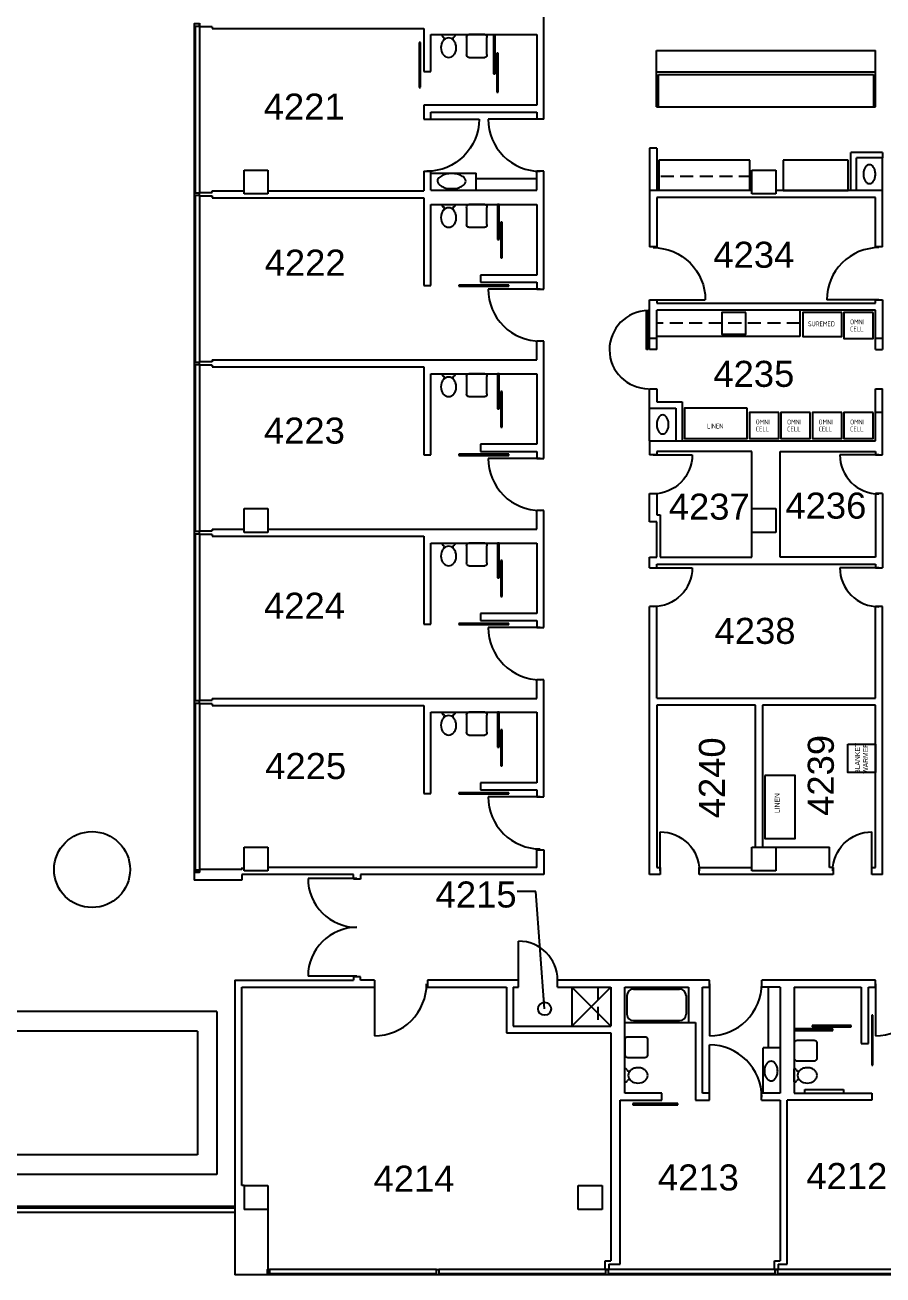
# Model space of a CAD drawing. Extents: x 338 to 7662, y 1527 to 4803.
# Drawn here: x 6318 to 7109, y 1660 to 2813 of the extents above; entities that cross this region are included whole.
import ezdxf
from ezdxf.enums import TextEntityAlignment as Align

# ---------------------------------------------------------------- set-up
doc = ezdxf.new("R2010")
doc.units = 0
doc.header["$LTSCALE"] = 96
doc.header["$MEASUREMENT"] = 0
doc.linetypes.add('HIDDEN2', pattern=[0.1875, 0.125, -0.0625])
doc.layers.get('0').update_dxf_attribs({"linetype": 'CONTINUOUS'})
for name, color, linetype in [('A-ANNO-TX192', 4, 'CONTINUOUS'), ('A-COLS', 5, 'CONTINUOUS'), ('A-DOOR', 2, 'CONTINUOUS'), ('A-FLOR-CASE', 3, 'CONTINUOUS'), ('A-FLOR-CASE-UPPR', 3, 'HIDDEN2'), ('A-FLOR-HRAL', 1, 'CONTINUOUS'), ('A-FLOR-PFIX', 2, 'CONTINUOUS'), ('A-FURN', 3, 'CONTINUOUS'), ('A-GLAZ', 2, 'CONTINUOUS'), ('A-GLAZ-SILL', 1, 'CONTINUOUS'), ('A-ROOF-LEVL-THICK', 3, 'CONTINUOUS'), ('A-WALL-FULL', 6, 'CONTINUOUS'), ('L-PLNT', 4, 'CONTINUOUS'), ('X-EQPM', 2, 'CONTINUOUS')]:
    doc.layers.add(name, color=color, linetype=linetype)
doc.styles.add('A2', font='ARCHITXT.SHX', dxfattribs={"width": 0.9})
doc.styles.add('A3', font='ARCHTITL.SHX')
doc.styles.add('ARIAL', font='arial.ttf')
doc.styles.get("Standard").update_dxf_attribs({"font": 'SIMPLEX'})
doc.dimstyles.new('DIM1-4', dxfattribs={"dimscale": 48, "dimtxt": 0.09375, "dimasz": 0.125, "dimexe": 0.125, "dimexo": 0.09375, "dimgap": 0.046875, "dimtad": 1, "dimdec": 4, "dimzin": 7, "dimdsep": 46, "dimlunit": 4, "dimtxsty": 'Standard', "dimblk": 'TICK', "dimcen": 2.25, "dimdle": 1.5, "dimadec": 0, "dimazin": 0, "dimtfac": 1, "dimtdec": 4, "dimtix": 1, "dimtofl": 0, "dimtmove": 2, "dimatfit": 3, "dimldrblk": 'TICK', "dimfxl": 0, "dimtolj": 1, "dimtzin": 0, "dimarcsym": 0})

# ---------------------------------------------------------------- blocks, each defined once
blk = doc.blocks.new('endglaz')
blk.add_line((0, -4), (154, -4))
blk.add_lwpolyline([(156, -5), (156, 0), (154, 0), (154, -5)], close=True)
at = {"layer": 'A-GLAZ-SILL'}
for p, q in [((0, 0), (154, 0)), ((0, -5), (154, -5))]:
    blk.add_line(p, q, dxfattribs=at)
blk = doc.blocks.new('TICK')
at = {"linetype": 'Continuous'}
blk.add_line((0.988, 0), (-0.988, 0), dxfattribs=at)
at = {"color": 11}
blk.add_line((-0.223, -0.223), (0.223, 0.223), dxfattribs=at)

msp = doc.modelspace()

# ---------------------------------------------------------------- linework, layer by layer
at = {"layer": 'A-COLS'}
for p, q in [((6520, 2679), (6542, 2679)), ((6520, 2657), (6520, 2679)), ((6542, 2679), (6542, 2657)), ((6988, 2679), (7010, 2679)), ((6988, 2657), (6988, 2679)), ((7010, 2679), (7010, 2657)), ((6542, 2657), (6520, 2657)), ((7010, 2657), (6988, 2657)), ((6520, 2367), (6542, 2367)), ((6520, 2345), (6520, 2367)), ((6542, 2367), (6542, 2345)), ((6988, 2367), (7010, 2367)), ((7010, 2367), (7010, 2345)), ((6542, 2345), (6520, 2345)), ((7010, 2345), (6988, 2345)), ((6520, 2055), (6542, 2055)), ((6520, 2033), (6520, 2055)), ((6542, 2055), (6542, 2033)), ((6988, 2055), (7010, 2055)), ((6988, 2033), (6988, 2055)), ((7010, 2055), (7010, 2033)), ((6542, 2033), (6520, 2033)), ((7010, 2033), (6988, 2033)), ((6520, 1743), (6542, 1743)), ((6520, 1743), (6520, 1721)), ((6542, 1743), (6542, 1721)), ((6828, 1743), (6850, 1743)), ((6828, 1721), (6828, 1743)), ((6850, 1743), (6850, 1721)), ((6542, 1721), (6520, 1721)), ((6850, 1721), (6828, 1721))]:
    msp.add_line(p, q, dxfattribs=at)
at = {"layer": 'A-DOOR'}
for p, q in [((6751.28043, 2803.24804), (6749.7546, 2803.24804)), ((6749.7546, 2803.24804), (6749.7546, 2767.74804)), ((6751.28043, 2767.74804), (6751.28043, 2803.24804)), ((6682.50788, 2796.71391), (6681.50788, 2796.71391)), ((6681.50788, 2796.71391), (6681.50788, 2755.28293)), ((6682.50788, 2755.29846), (6682.50788, 2796.71391)), ((6754.28043, 2786.74804), (6753.01944, 2786.75364)), ((6753.01944, 2786.75364), (6753.01944, 2750.74804)), ((6754.28043, 2750.74804), (6754.28043, 2786.74804)), ((6749.7546, 2767.74804), (6751.28043, 2767.74804)), ((6681.50788, 2755.28293), (6682.50425, 2755.28293)), ((6753.01944, 2750.74804), (6754.28043, 2750.74804)), ((6688.56851, 2725.88445), (6736.56851, 2725.88445)), ((6793, 2725.88445), (6745, 2725.88445)), ((6755, 2647.25), (6753.47417, 2647.25)), ((6753.47417, 2647.25), (6753.47417, 2615)), ((6755, 2615), (6755, 2647.25)), ((6758, 2631), (6756.739, 2631.0056)), ((6756.739, 2631.0056), (6756.739, 2598)), ((6758, 2598), (6758, 2631)), ((6753.47417, 2615), (6755, 2615)), ((6756.739, 2598), (6758, 2598)), ((6718, 2573), (6718, 2572)), ((6764, 2573), (6718, 2573)), ((6718, 2572), (6764, 2572)), ((6764, 2572), (6764, 2573)), ((6793, 2569.25), (6745, 2569.25)), ((6897, 2559.5), (6945, 2559.5)), ((7105, 2559.5), (7057, 2559.5)), ((6890.75, 2513.5), (6890.75, 2549.5)), ((6892.25, 2513.5), (6892.25, 2549.5)), ((6892.25, 2513.5), (6890.75, 2513.5)), ((6755, 2491.25), (6753.47417, 2491.25)), ((6753.47417, 2491.25), (6753.47417, 2459)), ((6755, 2459), (6755, 2491.25)), ((6758, 2475), (6756.739, 2475.0056)), ((6756.739, 2475.0056), (6756.739, 2442)), ((6758, 2442), (6758, 2475)), ((6753.47417, 2459), (6755, 2459)), ((6756.739, 2442), (6758, 2442)), ((6718, 2417), (6718, 2416)), ((6764, 2417), (6718, 2417)), ((6718, 2416), (6764, 2416)), ((6793, 2413.25), (6745, 2413.25)), ((6764, 2416), (6764, 2417)), ((6897, 2416.5), (6933, 2416.5)), ((7105, 2416.5), (7069, 2416.5)), ((6755, 2335.25), (6753.47417, 2335.25)), ((6753.47417, 2335.25), (6753.47417, 2303)), ((6755, 2303), (6755, 2335.25)), ((6758, 2319), (6756.739, 2319.0056)), ((6756.739, 2319.0056), (6756.739, 2286)), ((6758, 2286), (6758, 2319)), ((6897, 2312.5), (6933, 2312.5)), ((7105, 2312.5), (7069, 2312.5)), ((6753.47417, 2303), (6755, 2303)), ((6756.739, 2286), (6758, 2286)), ((6718, 2261), (6718, 2260)), ((6764, 2261), (6718, 2261)), ((6718, 2260), (6764, 2260)), ((6764, 2260), (6764, 2261)), ((6793, 2257.25), (6745, 2257.25)), ((6755, 2179.25), (6753.47417, 2179.25)), ((6753.47417, 2179.25), (6753.47417, 2147)), ((6755, 2147), (6755, 2179.25)), ((6758, 2163), (6756.739, 2163.0056)), ((6756.739, 2163.0056), (6756.739, 2130)), ((6758, 2130), (6758, 2163)), ((6753.47417, 2147), (6755, 2147)), ((6756.739, 2130), (6758, 2130)), ((6718, 2105), (6718, 2104)), ((6764, 2105), (6718, 2105)), ((6718, 2104), (6764, 2104)), ((6793, 2101.25), (6745, 2101.25)), ((6764, 2104), (6764, 2105)), ((6903.5, 2033), (6903.5, 2069)), ((7098.5, 2033), (7098.5, 2069)), ((6624, 2026), (6579, 2026)), ((6773, 1932.25), (6773, 1968.25)), ((6624, 1936), (6579, 1936)), ((6640.25, 1929), (6640.25, 1881)), ((6949, 1929), (6949, 1881)), ((7101.75, 1929), (7101.75, 1881)), ((7043.5, 1890.51485), (7043.4944, 1889.25385)), ((7079.5, 1890.51485), (7043.5, 1890.51485)), ((7079.5, 1889.25385), (7079.5, 1890.51485)), ((7098.39932, 1900), (7098.39932, 1854)), ((7099.39932, 1900), (7098.39932, 1900)), ((7099.39932, 1854), (7099.39932, 1900)), ((7027, 1887.51485), (7027, 1885.98902)), ((7062.5, 1887.51485), (7027, 1887.51485)), ((7027, 1885.98902), (7062.5, 1885.98902)), ((7043.4944, 1889.25385), (7079.5, 1889.25385)), ((7062.5, 1885.98902), (7062.5, 1887.51485)), ((6949, 1824.56851), (6949, 1872.56851)), ((7098.39932, 1854), (7099.39932, 1854)), ((7036.75, 1828.25), (7036.75, 1831.5)), ((7036.75, 1831.5), (7072.5, 1831.5)), ((7072.5, 1831.5), (7072.5, 1828.25)), ((6919.58598, 1818.50788), (6878.17054, 1818.50788)), ((6878.17054, 1818.50788), (6878.17054, 1817.50788)), ((6878.17054, 1817.50788), (6919.60151, 1817.50788)), ((6919.60151, 1817.50788), (6919.60151, 1818.50425))]:
    msp.add_line(p, q, dxfattribs=at)
for centre, start, end in [((6892.75, 2513.5), 90.7958003, 270), ((6773, 1932.25), 0, 90)]:
    msp.add_arc(centre, 36, start, end, dxfattribs=at)
at = {"layer": 'A-DOOR', "extrusion": (0, 0, -1)}
for centre, major_axis, start_param, end_param in [((6688.56851, 2725.88445), (-33.94113, 33.94113), 2.3561944902, 3.926990817), ((6897, 2559.5), (33.94113, 33.94113), 5.4977871438, 7.0685834706), ((6897, 2416.5), (25.45584, 25.45584), 0.7853981634, 2.3561944902), ((6897, 2312.5), (25.45584, 25.45584), 0.7853981634, 2.3561944902), ((6903.5, 2033), (-25.45584, 25.45584), 0.7853981634, 2.3561944902), ((7098.5, 2033), (25.45584, 25.45584), 3.926990817, 5.4977871438)]:
    msp.add_ellipse(centre, major_axis=major_axis, ratio=1, start_param=start_param, end_param=end_param, dxfattribs=at)
at = {"layer": 'A-DOOR'}
for centre, major_axis, start_param, end_param in [((6793, 2725.88445), (33.94113, 33.94113), 2.3561944902, 3.926990817), ((7105, 2559.5), (33.94113, 33.94113), 0.7853981634, 2.3561944902), ((6793, 2569.25), (33.94113, 33.94113), 2.3561944902, 3.926990817), ((6793, 2413.25), (33.94113, 33.94113), 2.3561944902, 3.926990817), ((7105, 2416.5), (-25.45584, 25.45584), 0.7853981634, 2.3561944902), ((7105, 2312.5), (-25.45584, 25.45584), 0.7853981634, 2.3561944902), ((6793, 2257.25), (33.94113, 33.94113), 2.3561944902, 3.926990817), ((6793, 2101.25), (33.94113, 33.94113), 2.3561944902, 3.926990817), ((6624, 2026), (31.81981, 31.81981), 2.3561944902, 3.926990817), ((6624, 1936), (31.81981, 31.81981), 0.7853981634, 2.3561944902), ((6640.25, 1929), (-33.94113, 33.94113), 2.3561944902, 3.926990817), ((6949, 1929), (-33.94113, 33.94113), 2.3561944902, 3.926990817), ((7101.75, 1929), (-33.94113, 33.94113), 2.3561944902, 3.926990817), ((6949, 1824.56851), (33.94113, 33.94113), 5.4977871438, 7.0685834706)]:
    msp.add_ellipse(centre, major_axis=major_axis, ratio=1, start_param=start_param, end_param=end_param, dxfattribs=at)
at = {"layer": 'A-FLOR-CASE'}
for p, q in [((7108.25, 2660.25), (7108.25, 2690.25)), ((6893.75, 2429.5), (6893.75, 2459.5))]:
    msp.add_line(p, q, dxfattribs=at)
at = {"layer": 'A-FLOR-CASE-UPPR'}
msp.add_line((6846, 1925.75), (6846, 1889.75), dxfattribs=at)
at = {"layer": 'A-FLOR-HRAL'}
for p, q in [((6511.5, 1723.5), (5614.5, 1723.5)), ((6511.5, 1722), (5614.5, 1722))]:
    msp.add_line(p, q, dxfattribs=at)
at = {"layer": 'A-FLOR-PFIX'}
for p, q in [((6702.5, 2803.88445), (6714.5, 2803.88445)), ((6725.125, 2801.25945), (6725.125, 2785.50945)), ((6742, 2803.88445), (6727, 2803.88445)), ((6743.875, 2785.50945), (6743.875, 2801.25945)), ((6727, 2782.88445), (6742, 2782.88445)), ((6702.5, 2647.25), (6714.5, 2647.25)), ((6725.125, 2644.625), (6725.125, 2628.875)), ((6742, 2647.25), (6727, 2647.25)), ((6743.875, 2628.875), (6743.875, 2644.625)), ((6727, 2626.25), (6742, 2626.25)), ((6702.5, 2491.25), (6714.5, 2491.25)), ((6742, 2491.25), (6727, 2491.25)), ((6725.125, 2488.625), (6725.125, 2472.875)), ((6743.875, 2472.875), (6743.875, 2488.625)), ((6727, 2470.25), (6742, 2470.25)), ((6702.5, 2335.25), (6714.5, 2335.25)), ((6725.125, 2332.625), (6725.125, 2316.875)), ((6742, 2335.25), (6727, 2335.25)), ((6743.875, 2316.875), (6743.875, 2332.625)), ((6727, 2314.25), (6742, 2314.25)), ((6702.5, 2179.25), (6714.5, 2179.25)), ((6742, 2179.25), (6727, 2179.25)), ((6725.125, 2176.625), (6725.125, 2160.875)), ((6743.875, 2160.875), (6743.875, 2176.625)), ((6727, 2158.25), (6742, 2158.25)), ((6822, 1925.75), (6822, 1889.75)), ((6858, 1925.75), (6822, 1889.75)), ((6822, 1925.75), (6858, 1889.75)), ((6872.84583, 1918.07109), (6872.84583, 1900.95713)), ((6878.84583, 1924.07109), (6921.26392, 1924.07109)), ((6927.26392, 1918.07109), (6927.26392, 1900.95713)), ((6871, 1893.15399), (6929.46017, 1893.15399)), ((6878.84583, 1894.95713), (6921.26392, 1894.95713)), ((6889.375, 1879.875), (6873.625, 1879.875)), ((6871, 1878), (6871, 1863)), ((6892, 1863), (6892, 1878)), ((7027, 1874.75), (7027, 1859.75)), ((7045.375, 1876.625), (7029.625, 1876.625)), ((7048, 1859.75), (7048, 1874.75)), ((6873.625, 1861.125), (6889.375, 1861.125)), ((7029.625, 1857.875), (7045.375, 1857.875)), ((6871, 1838.5), (6871, 1850.5)), ((7027, 1838.5), (7027, 1850.5))]:
    msp.add_line(p, q, dxfattribs=at)
for centre, radius, start, end in [((6704, 2803.38445), 1.58114, 161.56505118, 251.56505118), ((6709.3602, 2793.63871), 7.45848, 117.78334671, 141.82628868), ((6702.80469, 2800.18914), 1.83236, 314.34401739, 67.69959954), ((6708.5, 2795.27137), 5.61308, 62.21665329, 117.78334671), ((6707.6398, 2793.63871), 7.45848, 38.17371132, 62.21665329), ((6714.16652, 2800.21793), 1.79486, 111.79875016, 228.25712795), ((6713, 2803.38445), 1.58114, 288.43494882, 18.43494882), ((6712.83705, 2791.88445), 11.41267, 161.96235197, 198.03764803), ((6710.71089, 2792.57682), 9.17661, 141.82628868, 161.96235197), ((6706.28911, 2792.57682), 9.17661, 18.03764803, 38.17371132), ((6705.56401, 2791.76213), 10.09896, 321.82628868, 341.96235197), ((6704.16295, 2791.88445), 11.41267, 0, 18.03764803), ((6706.9056, 2791.32524), 8.68803, 341.96235197, 3.69039014), ((6710.71089, 2791.19207), 9.17661, 198.03764803, 218.17371132), ((6709.3602, 2790.13018), 7.45848, 218.17371132, 242.21665329), ((6708.5, 2788.49752), 5.61308, 242.21665329, 297.78334671), ((6707.6398, 2790.13018), 7.45848, 297.78334671, 321.82628868), ((6706.81796, 2664.99328), 9.93581, 118.12843921, 142.23050198), ((6709.43714, 2660.09385), 15.49138, 102.48574922, 118.12843921), ((6711.33304, 2651.5319), 24.26073, 77.51425078, 102.48574922), ((6713.22895, 2660.09385), 15.49138, 61.87156079, 77.51425078), ((6716.10991, 2665.48298), 9.38052, 37.76949802, 61.87156079), ((7104.62263, 2675.25), 13.87263, 165.40631426, 194.59368574), ((7100.49405, 2676.32493), 9.6064, 147.84770486, 165.40631426), ((7097.88749, 2677.96334), 6.52768, 123.38392827, 147.84770486), ((7096.25, 2680.44823), 3.55177, 56.61607173, 123.38392827), ((7094.61251, 2677.96334), 6.52768, 32.15229514, 56.61607173), ((7092.00595, 2676.32493), 9.6064, 14.59368574, 32.15229514), ((7087.87737, 2675.25), 13.87263, 0, 14.59368574), ((7087.87737, 2675.25), 13.87263, 345.40631426, 0), ((6701.44282, 2669.15808), 3.13598, 142.23050198, 185.86275317), ((6702.22647, 2668.83775), 3.90322, 180, 217.76949802), ((6706.55617, 2672.19252), 9.38052, 217.76949802, 241.87156079), ((6709.43714, 2677.58165), 15.49138, 241.87156079, 257.51425078), ((6711.33304, 2686.1436), 24.26073, 257.51425078, 282.48574922), ((6713.22895, 2677.58165), 15.49138, 282.48574922, 298.12843921), ((6716.10991, 2672.19252), 9.38052, 298.12843921, 322.23050198), ((6720.43961, 2668.83775), 3.90322, 0, 37.76949802), ((6720.43961, 2668.83775), 3.90322, 322.23050198, 0), ((7100.49405, 2674.17507), 9.6064, 194.59368574, 212.15229514), ((7097.88749, 2672.53666), 6.52768, 212.15229514, 236.61607173), ((7096.25, 2670.05177), 3.55177, 236.61607173, 303.38392827), ((7094.61251, 2672.53666), 6.52768, 303.38392827, 327.84770486), ((7092.00595, 2674.17507), 9.6064, 327.84770486, 345.40631426), ((6712.83705, 2635.25), 11.41267, 161.96235197, 198.03764803), ((6710.71089, 2635.94237), 9.17661, 141.82628868, 161.96235197), ((6704, 2646.75), 1.58114, 161.56505118, 251.56505118), ((6709.3602, 2637.00426), 7.45848, 117.78334671, 141.82628868), ((6702.80469, 2643.55469), 1.83236, 314.34401739, 67.69959954), ((6708.5, 2638.63692), 5.61308, 62.21665329, 117.78334671), ((6707.6398, 2637.00426), 7.45848, 38.17371132, 62.21665329), ((6714.16652, 2643.58348), 1.79486, 111.79875016, 228.25712795), ((6713, 2646.75), 1.58114, 288.43494882, 18.43494882), ((6706.28911, 2635.94237), 9.17661, 18.03764803, 38.17371132), ((6704.16295, 2635.25), 11.41267, 0, 18.03764803), ((6710.71089, 2634.55763), 9.17661, 198.03764803, 218.17371132), ((6709.3602, 2633.49574), 7.45848, 218.17371132, 242.21665329), ((6707.6398, 2633.49574), 7.45848, 297.78334671, 321.82628868), ((6705.56401, 2635.12768), 10.09896, 321.82628868, 341.96235197), ((6706.9056, 2634.6908), 8.68803, 341.96235197, 3.69039014), ((6708.5, 2631.86308), 5.61308, 242.21665329, 297.78334671), ((6704, 2490.75), 1.58114, 161.56505118, 251.56505118), ((6702.80469, 2487.55469), 1.83236, 314.34401739, 67.69959954), ((6714.16652, 2487.58348), 1.79486, 111.79875016, 228.25712795), ((6713, 2490.75), 1.58114, 288.43494882, 18.43494882), ((6712.83705, 2479.25), 11.41267, 161.96235197, 198.03764803), ((6710.71089, 2479.94237), 9.17661, 141.82628868, 161.96235197), ((6709.3602, 2481.00426), 7.45848, 117.78334671, 141.82628868), ((6708.5, 2482.63692), 5.61308, 62.21665329, 117.78334671), ((6707.6398, 2481.00426), 7.45848, 38.17371132, 62.21665329), ((6706.28911, 2479.94237), 9.17661, 18.03764803, 38.17371132), ((6704.16295, 2479.25), 11.41267, 0, 18.03764803), ((6706.9056, 2478.6908), 8.68803, 341.96235197, 3.69039014), ((6710.71089, 2478.55763), 9.17661, 198.03764803, 218.17371132), ((6709.3602, 2477.49574), 7.45848, 218.17371132, 242.21665329), ((6708.5, 2475.86308), 5.61308, 242.21665329, 297.78334671), ((6707.6398, 2477.49574), 7.45848, 297.78334671, 321.82628868), ((6705.56401, 2479.12768), 10.09896, 321.82628868, 341.96235197), ((6914.12263, 2444.5), 13.87263, 165.40631426, 194.59368574), ((6909.99405, 2445.57493), 9.6064, 147.84770486, 165.40631426), ((6907.38749, 2447.21334), 6.52768, 123.38392827, 147.84770486), ((6905.75, 2449.69823), 3.55177, 56.61607173, 123.38392827), ((6904.11251, 2447.21334), 6.52768, 32.15229514, 56.61607173), ((6901.50595, 2445.57493), 9.6064, 14.59368574, 32.15229514), ((6897.37737, 2444.5), 13.87263, 0, 14.59368574), ((6897.37737, 2444.5), 13.87263, 345.40631426, 0), ((6909.99405, 2443.42507), 9.6064, 194.59368574, 212.15229514), ((6907.38749, 2441.78666), 6.52768, 212.15229514, 236.61607173), ((6905.75, 2439.30177), 3.55177, 236.61607173, 303.38392827), ((6904.11251, 2441.78666), 6.52768, 303.38392827, 327.84770486), ((6901.50595, 2443.42507), 9.6064, 327.84770486, 345.40631426), ((6710.71089, 2323.94237), 9.17661, 141.82628868, 161.96235197), ((6704, 2334.75), 1.58114, 161.56505118, 251.56505118), ((6709.3602, 2325.00426), 7.45848, 117.78334671, 141.82628868), ((6702.80469, 2331.55469), 1.83236, 314.34401739, 67.69959954), ((6708.5, 2326.63692), 5.61308, 62.21665329, 117.78334671), ((6707.6398, 2325.00426), 7.45848, 38.17371132, 62.21665329), ((6714.16652, 2331.58348), 1.79486, 111.79875016, 228.25712795), ((6713, 2334.75), 1.58114, 288.43494882, 18.43494882), ((6706.28911, 2323.94237), 9.17661, 18.03764803, 38.17371132), ((6712.83705, 2323.25), 11.41267, 161.96235197, 198.03764803), ((6710.71089, 2322.55763), 9.17661, 198.03764803, 218.17371132), ((6709.3602, 2321.49574), 7.45848, 218.17371132, 242.21665329), ((6707.6398, 2321.49574), 7.45848, 297.78334671, 321.82628868), ((6705.56401, 2323.12768), 10.09896, 321.82628868, 341.96235197), ((6704.16295, 2323.25), 11.41267, 0, 18.03764803), ((6706.9056, 2322.6908), 8.68803, 341.96235197, 3.69039014), ((6708.5, 2319.86308), 5.61308, 242.21665329, 297.78334671), ((6704, 2178.75), 1.58114, 161.56505118, 251.56505118), ((6713, 2178.75), 1.58114, 288.43494882, 18.43494882), ((6712.83705, 2167.25), 11.41267, 161.96235197, 198.03764803), ((6710.71089, 2167.94237), 9.17661, 141.82628868, 161.96235197), ((6709.3602, 2169.00426), 7.45848, 117.78334671, 141.82628868), ((6702.80469, 2175.55469), 1.83236, 314.34401739, 67.69959954), ((6708.5, 2170.63692), 5.61308, 62.21665329, 117.78334671), ((6707.6398, 2169.00426), 7.45848, 38.17371132, 62.21665329), ((6714.16652, 2175.58348), 1.79486, 111.79875016, 228.25712795), ((6706.28911, 2167.94237), 9.17661, 18.03764803, 38.17371132), ((6704.16295, 2167.25), 11.41267, 0, 18.03764803), ((6706.9056, 2166.6908), 8.68803, 341.96235197, 3.69039014), ((6710.71089, 2166.55763), 9.17661, 198.03764803, 218.17371132), ((6709.3602, 2165.49574), 7.45848, 218.17371132, 242.21665329), ((6708.5, 2163.86308), 5.61308, 242.21665329, 297.78334671), ((6707.6398, 2165.49574), 7.45848, 297.78334671, 321.82628868), ((6705.56401, 2167.12768), 10.09896, 321.82628868, 341.96235197), ((6878.84583, 1918.07109), 6, 90, 180), ((6921.26392, 1918.07109), 6, 360, 90), ((6878.84583, 1900.95713), 6, 180, 270), ((6921.26392, 1900.95713), 6, 270, 360), ((7007.06444, 1851.06782), 6.93027, 121.59388703, 146.0414867), ((7005.63001, 1853.39999), 4.19227, 58.40611297, 121.59388703), ((7004.19559, 1851.06782), 6.93027, 33.9585133, 58.40611297), ((6871.5, 1849), 1.58114, 18.43494882, 108.43494882), ((6874.66652, 1850.16652), 1.79486, 201.79875016, 318.25712795), ((6879.61308, 1844.5), 5.61308, 152.21665329, 207.78334671), ((6881.24574, 1843.6398), 7.45848, 128.17371132, 152.21665329), ((6882.30763, 1842.28911), 9.17661, 108.03764803, 128.17371132), ((6883, 1840.16295), 11.41267, 90, 108.03764803), ((6883.5592, 1842.9056), 8.68803, 71.96235197, 93.69039014), ((6883.12232, 1841.56401), 10.09896, 51.82628868, 71.96235197), ((6884.75426, 1843.6398), 7.45848, 27.78334671, 51.82628868), ((6886.38692, 1844.5), 5.61308, 0, 27.78334671), ((6886.38692, 1844.5), 5.61308, 332.21665329, 0), ((7012.9339, 1848.53349), 13.40457, 164.41332111, 195.58667889), ((7009.33823, 1849.53652), 9.67162, 146.0414867, 164.41332111), ((7009.33823, 1847.53046), 9.67162, 195.58667889, 213.9585133), ((7001.9218, 1849.53652), 9.67162, 15.58667889, 33.9585133), ((7001.9218, 1847.53046), 9.67162, 326.0414867, 344.41332111), ((6998.32613, 1848.53349), 13.40457, 0, 15.58667889), ((6998.32613, 1848.53349), 13.40457, 344.41332111, 0), ((7027.5, 1849), 1.58114, 18.43494882, 108.43494882), ((7030.66652, 1850.16652), 1.79486, 201.79875016, 318.25712795), ((7035.61308, 1844.5), 5.61308, 152.21665329, 207.78334671), ((7037.24574, 1843.6398), 7.45848, 128.17371132, 152.21665329), ((7038.30763, 1842.28911), 9.17661, 108.03764803, 128.17371132), ((7039, 1840.16295), 11.41267, 90, 108.03764803), ((7039.5592, 1842.9056), 8.68803, 71.96235197, 93.69039014), ((7039.12232, 1841.56401), 10.09896, 51.82628868, 71.96235197), ((7040.75426, 1843.6398), 7.45848, 27.78334671, 51.82628868), ((7042.38692, 1844.5), 5.61308, 0, 27.78334671), ((7042.38692, 1844.5), 5.61308, 332.21665329, 0), ((6871.5, 1840), 1.58114, 251.56505118, 341.56505118), ((6874.69531, 1838.80469), 1.83236, 44.34401739, 157.69959954), ((6881.24574, 1845.3602), 7.45848, 207.78334671, 231.82628868), ((6882.30763, 1846.71089), 9.17661, 231.82628868, 251.96235197), ((6883, 1848.83705), 11.41267, 251.96235197, 288.03764803), ((6883.69237, 1846.71089), 9.17661, 288.03764803, 308.17371132), ((6884.75426, 1845.3602), 7.45848, 308.17371132, 332.21665329), ((7007.4538, 1846.26138), 7.39969, 213.9585133, 238.40611297), ((7005.33343, 1842.81395), 3.35238, 238.40611297, 275.07555452), ((7005.63001, 1843.66699), 4.19227, 270, 301.59388703), ((7004.19559, 1845.99916), 6.93027, 301.59388703, 326.0414867), ((7027.5, 1840), 1.58114, 251.56505118, 341.56505118), ((7030.69531, 1838.80469), 1.83236, 44.34401739, 157.69959954), ((7037.24574, 1845.3602), 7.45848, 207.78334671, 231.82628868), ((7038.30763, 1846.71089), 9.17661, 231.82628868, 251.96235197), ((7039, 1848.83705), 11.41267, 251.96235197, 288.03764803), ((7039.69237, 1846.71089), 9.17661, 288.03764803, 308.17371132), ((7040.75426, 1845.3602), 7.45848, 308.17371132, 332.21665329)]:
    msp.add_arc(centre, radius, start, end, dxfattribs=at)
at = {"layer": 'A-FLOR-PFIX', "extrusion": (0, 0, -1)}
for centre, start_param, end_param in [((6727, 2801.25945), 4.7123889804, 6.2831853072), ((6742, 2801.25945), 0, 1.5707963268), ((6727, 2785.50945), 3.1415926536, 4.7123889804), ((6742, 2785.50945), 1.5707963268, 3.1415926536), ((6727, 2644.625), 4.7123889804, 6.2831853072), ((6742, 2644.625), 0, 1.5707963268), ((6727, 2628.875), 3.1415926536, 4.7123889804), ((6742, 2628.875), 1.5707963268, 3.1415926536), ((6727, 2488.625), 4.7123889804, 6.2831853072), ((6742, 2488.625), 0, 1.5707963268), ((6727, 2472.875), 3.1415926536, 4.7123889804), ((6742, 2472.875), 1.5707963268, 3.1415926536), ((6727, 2332.625), 4.7123889804, 6.2831853072), ((6742, 2332.625), 0, 1.5707963268), ((6727, 2316.875), 3.1415926536, 4.7123889804), ((6742, 2316.875), 1.5707963268, 3.1415926536), ((6727, 2176.625), 4.7123889804, 6.2831853072), ((6742, 2176.625), 0, 1.5707963268), ((6727, 2160.875), 3.1415926536, 4.7123889804), ((6742, 2160.875), 1.5707963268, 3.1415926536)]:
    msp.add_ellipse(centre, major_axis=(0, 2.625), ratio=0.7142857143, start_param=start_param, end_param=end_param, dxfattribs=at)
at = {"layer": 'A-FLOR-PFIX'}
for centre, start_param, end_param in [((6873.625, 1878), 1.5707963268, 3.1415926536), ((6889.375, 1878), 6.2831853072, 7.853981634), ((7029.625, 1874.75), 1.5707963268, 3.1415926536), ((7045.375, 1874.75), 6.2831853072, 7.853981634), ((6873.625, 1863), 3.1415926536, 4.7123889804), ((6889.375, 1863), 4.7123889804, 6.2831853072), ((7029.625, 1859.75), 3.1415926536, 4.7123889804), ((7045.375, 1859.75), 4.7123889804, 6.2831853072)]:
    msp.add_ellipse(centre, major_axis=(2.625, 0), ratio=0.7142857143, start_param=start_param, end_param=end_param, dxfattribs=at)
at = {"layer": 'A-FURN'}
for p, q in [((6900, 2737.25), (6900, 2789.25)), ((6900, 2789.25), (7102, 2789.25)), ((7102, 2737.25), (7102, 2789.25)), ((7102, 2769.25), (6900, 2769.25)), ((6902, 2737.25), (6902, 2767.25)), ((6902, 2767.25), (7100, 2767.25)), ((7100, 2767.25), (7100, 2737.25)), ((6900, 2737.25), (7102, 2737.25)), ((6902.125, 2688.25), (6902.125, 2660.25)), ((6986.125, 2688.25), (6902.125, 2688.25)), ((6986.125, 2660.25), (6986.125, 2688.25)), ((7016.625, 2688.25), (7016.625, 2660.25)), ((7076.625, 2688.25), (7016.625, 2688.25)), ((7076.625, 2660.25), (7076.625, 2688.25)), ((6988, 2660.25), (6900.25, 2660.25)), ((7016.625, 2660.25), (7076.625, 2660.25)), ((7032.25, 2549.75), (7032.25, 2525.75)), ((7032.25, 2525.75), (6900.25, 2525.75))]:
    msp.add_line(p, q, dxfattribs=at)
at = {"layer": 'A-FURN', "linetype": 'HIDDEN2'}
for p, q in [((6988, 2673), (6900.25, 2673)), ((7032.25, 2537.75), (6900.25, 2537.75))]:
    msp.add_line(p, q, dxfattribs=at)
at = {"layer": 'A-GLAZ'}
msp.add_lwpolyline([(6474, 2811.75), (6479, 2811.75), (6479, 2813.75), (6474, 2813.75)], close=True, dxfattribs=at)
at = {"layer": 'A-ROOF-LEVL-THICK'}
msp.add_line((6511.5, 1718), (5614.5, 1718), dxfattribs=at)
at = {"layer": 'A-WALL-FULL'}
for p, q in [((6796.25, 2725.93254), (6796.25, 2833.25)), ((6479, 2814.375), (6479, 2811.125)), ((6490.75, 2811.125), (6479, 2811.125)), ((6490.75, 2811.125), (6490.75, 2809.5)), ((6490.75, 2809.5), (6685.75, 2809.5)), ((6685.75, 2809.5), (6685.75, 2769.80468)), ((6692.25, 2769.80468), (6692.25, 2803.88445)), ((6692.25, 2803.88445), (6789.75, 2803.88445)), ((6789.75, 2803.88445), (6789.75, 2738.88445)), ((6685.75, 2769.80468), (6692.25, 2769.80468)), ((6685.75, 2738.88445), (6685.75, 2725.94358)), ((6789.75, 2738.88445), (6685.75, 2738.88445)), ((6692.25, 2725.94358), (6692.25, 2732.38445)), ((6692.25, 2732.38445), (6789.75, 2732.38445)), ((6789.75, 2732.38445), (6789.75, 2725.93254)), ((6685.75, 2725.94358), (6692.25, 2725.94358)), ((6796.25, 2725.93254), (6789.75, 2725.93254)), ((6893.75, 2699.25), (6893.75, 2608.25)), ((6900.25, 2699.25), (6893.75, 2699.25)), ((6900.25, 2699.25), (6900.25, 2660.25)), ((7079.25, 2660.25), (7079.25, 2695.25)), ((7108.25, 2695.25), (7079.25, 2695.25)), ((7108.25, 2690.25), (7084.25, 2690.25)), ((7084.25, 2660.25), (7084.25, 2690.25)), ((7108.25, 2695.25), (7108.25, 2690.25)), ((6685.75, 2677.93286), (6685.75, 2660)), ((6685.75, 2677.93286), (6692.25, 2677.93286)), ((6692.25, 2660.63445), (6692.25, 2677.93286)), ((6692.25, 2676.27067), (6734.01335, 2676.27067)), ((6734.01335, 2660.63445), (6734.01335, 2676.27067)), ((6789.75, 2660.63445), (6789.75, 2677.88445)), ((6796.25, 2677.88445), (6789.75, 2677.88445)), ((6796.25, 2569.25), (6796.25, 2677.88445)), ((6733.92056, 2671.31789), (6789.70538, 2671.31789)), ((6479, 2655.125), (6479, 2658.375)), ((6479, 2658.375), (6490.75, 2658.375)), ((6479, 2655.125), (6490.75, 2655.125)), ((6490.75, 2658.375), (6490.75, 2660)), ((6490.75, 2660), (6520, 2660)), ((6490.75, 2655.125), (6490.75, 2653.5)), ((6490.75, 2653.5), (6685.75, 2653.5)), ((6542, 2660), (6685.75, 2660)), ((6685.75, 2653.5), (6685.75, 2572.5)), ((6692.25, 2660.63445), (6789.75, 2660.63445)), ((6988, 2660.25), (6893.75, 2660.25)), ((6900.25, 2653.75), (6900.25, 2608.25)), ((7101.75, 2653.75), (6900.25, 2653.75)), ((7108.25, 2660.25), (7010, 2660.25)), ((7101.75, 2608.25), (7101.75, 2653.75)), ((7108.25, 2608.25), (7108.25, 2660.25)), ((6692.25, 2647.25), (6789.75, 2647.25)), ((6692.25, 2572.5), (6692.25, 2647.25)), ((6789.75, 2647.25), (6789.75, 2582.25)), ((6900.25, 2608.25), (6893.75, 2608.25)), ((7108.25, 2608.25), (7101.75, 2608.25)), ((6737.75, 2582.25), (6737.75, 2575.75)), ((6789.75, 2582.25), (6737.75, 2582.25)), ((6685.75, 2572.5), (6692.25, 2572.5)), ((6737.75, 2575.75), (6789.75, 2575.75)), ((6789.75, 2575.75), (6789.75, 2569.25)), ((6789.75, 2569.25), (6796.25, 2569.25)), ((6893.75, 2513.5), (6893.75, 2559.5)), ((6893.75, 2559.5), (6900.25, 2559.5)), ((6900.25, 2559.5), (6900.25, 2556.25)), ((7101.75, 2556.25), (7101.75, 2559.5)), ((7101.75, 2559.5), (7108.25, 2559.5)), ((7108.25, 2559.5), (7108.25, 2513.5)), ((6900.25, 2556.25), (7101.75, 2556.25)), ((7101.75, 2549.75), (6900.25, 2549.75)), ((6900.25, 2513.5), (6900.25, 2549.75)), ((7101.75, 2513.5), (7101.75, 2549.75)), ((6900.25, 2523.75), (6893.75, 2523.75)), ((7108.25, 2523.75), (7101.75, 2523.75)), ((6796.25, 2521.25), (6789.75, 2521.25)), ((6789.75, 2504), (6789.75, 2521.25)), ((6796.25, 2413.25), (6796.25, 2521.25)), ((6900.25, 2513.5), (6893.75, 2513.5)), ((7101.75, 2513.5), (7108.25, 2513.5)), ((6479, 2499.125), (6479, 2502.375)), ((6490.75, 2502.375), (6479, 2502.375)), ((6490.75, 2504), (6490.75, 2502.375)), ((6490.75, 2504), (6789.75, 2504)), ((6490.75, 2499.125), (6479, 2499.125)), ((6490.75, 2499.125), (6490.75, 2497.5)), ((6490.75, 2497.5), (6685.75, 2497.5)), ((6685.75, 2497.5), (6685.75, 2416.5)), ((6692.25, 2416.5), (6692.25, 2491.25)), ((6692.25, 2491.25), (6789.75, 2491.25)), ((6789.75, 2491.25), (6789.75, 2426.25)), ((6893.75, 2477.5), (6900.25, 2477.5)), ((6893.75, 2459.5), (6893.75, 2477.5)), ((6900.25, 2477.5), (6900.25, 2465.5)), ((7101.75, 2429.5), (7101.75, 2477.5)), ((7101.75, 2477.5), (7108.25, 2477.5)), ((7108.25, 2416.5), (7108.25, 2477.5)), ((6893.75, 2459.5), (6917.75, 2459.5)), ((6900.25, 2465.5), (6923.75, 2465.5)), ((6917.75, 2459.5), (6917.75, 2429.5)), ((6923.75, 2465.5), (6923.75, 2429.5)), ((7108.25, 2455.5), (7101.75, 2455.5)), ((6789.75, 2426.25), (6737.75, 2426.25)), ((6737.75, 2426.25), (6737.75, 2419.75)), ((6737.75, 2419.75), (6789.75, 2419.75)), ((6789.75, 2419.75), (6789.75, 2413.25)), ((6893.75, 2429.5), (7101.75, 2429.5)), ((6893.75, 2429.5), (6893.75, 2416.5)), ((6988, 2419.75), (6900.25, 2419.75)), ((6900.25, 2419.75), (6900.25, 2416.5)), ((6988, 2322.25), (6988, 2419.75)), ((7014, 2322.25), (7014, 2419.75)), ((7014, 2419.75), (7101.75, 2419.75)), ((7101.75, 2419.75), (7101.75, 2416.5)), ((6685.75, 2416.5), (6692.25, 2416.5)), ((6789.75, 2413.25), (6796.25, 2413.25)), ((6900.25, 2416.5), (6893.75, 2416.5)), ((7101.75, 2416.5), (7108.25, 2416.5)), ((6893.75, 2354.75), (6893.75, 2380.75)), ((6893.75, 2380.75), (6900.25, 2380.75)), ((6900.25, 2380.75), (6900.25, 2361.25)), ((7108.25, 2380.75), (7101.75, 2380.75)), ((7101.75, 2380.75), (7101.75, 2322.25)), ((7108.25, 2380.75), (7108.25, 2312.5)), ((6789.75, 2348), (6789.75, 2365.25)), ((6796.25, 2365.25), (6789.75, 2365.25)), ((6796.25, 2257.25), (6796.25, 2365.25)), ((6900.25, 2354.75), (6893.75, 2354.75)), ((6900.25, 2361.25), (6903.5, 2361.25)), ((6900.25, 2322.25), (6900.25, 2354.75)), ((6903.5, 2361.25), (6903.5, 2322.25)), ((6479, 2343.125), (6479, 2346.375)), ((6479, 2346.375), (6490.75, 2346.375)), ((6490.75, 2343.125), (6479, 2343.125)), ((6490.75, 2348), (6490.75, 2346.375)), ((6490.75, 2348), (6520, 2348)), ((6490.75, 2343.125), (6490.75, 2341.5)), ((6490.75, 2341.5), (6685.75, 2341.5)), ((6542, 2348), (6789.75, 2348)), ((6685.75, 2341.5), (6685.75, 2260.5)), ((6692.25, 2335.25), (6789.75, 2335.25)), ((6692.25, 2260.5), (6692.25, 2335.25)), ((6789.75, 2335.25), (6789.75, 2270.25)), ((6893.75, 2312.5), (6893.75, 2322.25)), ((6893.75, 2322.25), (6900.25, 2322.25)), ((6903.5, 2322.25), (6988, 2322.25)), ((7101.75, 2322.25), (7014, 2322.25)), ((6893.75, 2312.5), (6900.25, 2312.5)), ((6900.25, 2312.5), (6900.25, 2315.75)), ((6900.25, 2315.75), (7101.75, 2315.75)), ((7101.75, 2315.75), (7101.75, 2312.5)), ((7101.75, 2312.5), (7108.25, 2312.5)), ((6737.75, 2270.25), (6737.75, 2263.75)), ((6789.75, 2270.25), (6737.75, 2270.25)), ((6893.75, 2029.75), (6893.75, 2276.75)), ((6900.25, 2276.75), (6893.75, 2276.75)), ((6900.25, 2192.25), (6900.25, 2276.75)), ((7101.75, 2192.25), (7101.75, 2276.75)), ((7108.25, 2276.75), (7101.75, 2276.75)), ((7108.25, 2029.75), (7108.25, 2276.75)), ((6685.75, 2260.5), (6692.25, 2260.5)), ((6737.75, 2263.75), (6789.75, 2263.75)), ((6789.75, 2263.75), (6789.75, 2257.25)), ((6789.75, 2257.25), (6796.25, 2257.25)), ((6796.25, 2209.25), (6789.75, 2209.25)), ((6789.75, 2192), (6789.75, 2209.25)), ((6796.25, 2101.25), (6796.25, 2209.25)), ((6479, 2187.125), (6479, 2190.375)), ((6479, 2190.375), (6490.75, 2190.375)), ((6490.75, 2192), (6490.75, 2190.375)), ((6490.75, 2192), (6789.75, 2192)), ((6900.25, 2192.25), (7101.75, 2192.25)), ((6490.75, 2187.125), (6479, 2187.125)), ((6490.75, 2187.125), (6490.75, 2185.5)), ((6490.75, 2185.5), (6685.75, 2185.5)), ((6685.75, 2185.5), (6685.75, 2104.5)), ((6692.25, 2104.5), (6692.25, 2179.25)), ((6692.25, 2179.25), (6789.75, 2179.25)), ((6789.75, 2179.25), (6789.75, 2114.25)), ((6991.25, 2185.75), (6900.25, 2185.75)), ((6900.25, 2185.75), (6900.25, 2036.25)), ((6991.25, 2055), (6991.25, 2185.75)), ((7101.75, 2185.75), (6997.75, 2185.75)), ((6997.75, 2185.75), (6997.75, 2055)), ((7101.75, 2036.25), (7101.75, 2185.75)), ((6789.75, 2114.25), (6737.75, 2114.25)), ((6737.75, 2114.25), (6737.75, 2107.75)), ((6685.75, 2104.5), (6692.25, 2104.5)), ((6737.75, 2107.75), (6789.75, 2107.75)), ((6789.75, 2107.75), (6789.75, 2101.25)), ((6789.75, 2101.25), (6796.25, 2101.25)), ((6789.75, 2036.25), (6789.75, 2052.5)), ((6789.75, 2052.5), (6796.25, 2052.5)), ((6796.25, 2052.5), (6796.25, 2029.75)), ((7010, 2055), (7059.5, 2055)), ((7059.5, 2036.25), (7059.5, 2055)), ((6479, 2031.75), (6474, 2031.75)), ((6474, 2031.75), (6474, 2024.5)), ((6479, 2034.25), (6479, 2031.75)), ((6518, 2034.25), (6479, 2034.25)), ((6518, 2036.25), (6518, 2034.25)), ((6620.75, 2029.75), (6518, 2029.75)), ((6518, 2029.75), (6518, 2024.5)), ((6789.75, 2036.25), (6542, 2036.25)), ((6620.75, 2025.49296), (6620.75, 2029.75)), ((6796.25, 2029.75), (6627.25, 2029.75)), ((6627.25, 2029.75), (6627.25, 2025.49296)), ((6903.5, 2029.75), (6893.75, 2029.75)), ((6900.25, 2036.25), (6903.5, 2036.25)), ((6903.5, 2036.25), (6903.5, 2029.75)), ((6939.25, 2029.75), (6939.25, 2036.25)), ((6939.25, 2036.25), (6988, 2036.25)), ((7062.75, 2029.75), (6939.25, 2029.75)), ((7062.75, 2036.25), (7059.5, 2036.25)), ((7062.75, 2036.25), (7062.75, 2029.75)), ((7098.5, 2029.75), (7098.5, 2036.25)), ((7098.5, 2036.25), (7101.75, 2036.25)), ((7108.25, 2029.75), (7098.5, 2029.75)), ((6518, 2024.5), (6474, 2024.5)), ((6627.25, 2025.49296), (6620.75, 2025.49296)), ((6511.5, 1932.25), (6620.75, 1932.25)), ((6511.5, 1932.25), (6511.5, 1660.5)), ((6518, 1743), (6518, 1925.75)), ((6518, 1925.75), (6640.25, 1925.75)), ((6627.25, 1935.5), (6620.75, 1935.5)), ((6620.75, 1935.5), (6620.75, 1932.25)), ((6627.25, 1932.25), (6627.25, 1935.5)), ((6640.25, 1932.25), (6627.25, 1932.25)), ((6640.25, 1932.25), (6640.25, 1925.75)), ((6689, 1932.25), (6689, 1925.75)), ((6773, 1932.25), (6689, 1932.25)), ((6689, 1925.75), (6762, 1925.75)), ((6762, 1925.75), (6762, 1883.75)), ((6768, 1925.75), (6768, 1889.75)), ((6768, 1925.75), (6773, 1925.75)), ((6773, 1925.75), (6773, 1932.25)), ((6949.02493, 1932.25), (6809, 1932.25)), ((6809, 1925.75), (6809, 1932.25)), ((6809, 1925.75), (6857.75325, 1925.75)), ((6858, 1925.69429), (6858, 1889.75)), ((6871, 1925.75), (6929.46017, 1925.75)), ((6871, 1828.25), (6871, 1925.75)), ((6929.46017, 1925.75), (6929.46017, 1893.15399)), ((6942.5, 1925.75), (6949, 1925.75)), ((6942.5, 1828.25), (6942.5, 1925.75)), ((6949.02493, 1925.86285), (6949.02493, 1932.25)), ((7101.75, 1932.25), (6996.96778, 1932.25)), ((6996.96778, 1925.75), (6996.96778, 1932.13715)), ((7014, 1925.75), (6996.96778, 1925.75)), ((7003.31656, 1869.92056), (7003.31656, 1925.70538)), ((7014, 1925.75), (7014, 1828.25)), ((7027, 1925.75), (7088.75, 1925.75)), ((7027, 1925.75), (7027, 1828.25)), ((7088.75, 1925.75), (7088.75, 1873.75)), ((7095.25, 1925.75), (7101.75, 1925.75)), ((7095.25, 1873.75), (7095.25, 1925.75)), ((7101.75, 1925.75), (7101.75, 1932.25)), ((6768, 1889.75), (6858, 1889.75)), ((6929.46017, 1893.15399), (6936, 1893.15399)), ((6936, 1893.15399), (6936, 1821.75)), ((6762, 1883.75), (6858, 1883.75)), ((6858, 1883.75), (6858, 1673.625)), ((7014, 1870.01335), (6998.36378, 1870.01335)), ((6998.36378, 1828.25), (6998.36378, 1870.01335)), ((7088.75, 1873.75), (7095.25, 1873.75)), ((6866.70725, 1670.375), (6866.70725, 1821.75)), ((6866.70725, 1821.75), (6904.89795, 1821.75)), ((6904.89795, 1828.25), (6871, 1828.25)), ((6905.07977, 1821.75), (6905.07977, 1828.25)), ((6936, 1821.75), (6948.94087, 1821.75)), ((6948.94087, 1828.25), (6942.5, 1828.25)), ((6948.94087, 1821.75), (6948.94087, 1828.25)), ((6996.95159, 1821.75), (6996.95159, 1828.25)), ((7014, 1828.25), (6996.95159, 1828.25)), ((6996.95159, 1821.75), (7014, 1821.75)), ((7014, 1821.75), (7014, 1673.625)), ((7098.5, 1821.75), (7020.5, 1821.75)), ((7020.5, 1670.375), (7020.5, 1821.75)), ((7027, 1828.25), (7098.5, 1828.25)), ((7098.5, 1828.25), (7098.5, 1821.75)), ((6520, 1743), (6518, 1743)), ((6542, 1721), (6542, 1665.5)), ((6852.875, 1665.5), (6852.875, 1673.625)), ((6852.875, 1673.625), (6858, 1673.625)), ((7008.875, 1665.5), (7008.875, 1673.625)), ((7008.875, 1673.625), (7014, 1673.625)), ((6541.5, 1660.5), (6511.5, 1660.5)), ((6542, 1665.5), (6541.5, 1665.5)), ((6541.5, 1665.5), (6541.5, 1660.5)), ((6856.125, 1665.5), (6852.875, 1665.5)), ((6856.125, 1670.375), (6856.125, 1665.5)), ((6856.125, 1670.375), (6866.70725, 1670.375)), ((7012.125, 1665.5), (7008.875, 1665.5)), ((7012.125, 1670.375), (7012.125, 1665.5)), ((7012.125, 1670.375), (7020.5, 1670.375))]:
    msp.add_line(p, q, dxfattribs=at)
at = {"layer": 'L-PLNT'}
for p, q in [((6495, 1903.25), (5641, 1903.25)), ((6495, 1903.25), (6495, 1753.25)), ((6477, 1885.25), (5659, 1885.25)), ((6477, 1885.25), (6477, 1771.25)), ((6477, 1771.25), (5659, 1771.25)), ((6495, 1753.25), (5641, 1753.25))]:
    msp.add_line(p, q, dxfattribs=at)
msp.add_circle((6380, 2034.25), 35, dxfattribs=at)
at = {"layer": 'X-EQPM', "flags": 128}
for points in [[(6982.25, 2547.75), (6960.25, 2547.75), (6960.25, 2527.75), (6982.25, 2527.75)], [(7070.75, 2547.75), (7034.75, 2547.75), (7034.75, 2525.75), (7070.75, 2525.75)], [(7099.75, 2547.75), (7072.75, 2547.75), (7072.75, 2523.75), (7099.75, 2523.75)], [(6983.75, 2459.5), (6925.75, 2459.5), (6925.75, 2431.5), (6983.75, 2431.5)], [(7012.75, 2455.5), (6985.75, 2455.5), (6985.75, 2431.5), (7012.75, 2431.5)], [(7041.75, 2455.5), (7014.75, 2455.5), (7014.75, 2431.5), (7041.75, 2431.5)], [(7070.75, 2455.5), (7043.75, 2455.5), (7043.75, 2431.5), (7070.75, 2431.5)], [(7099.75, 2455.5), (7072.75, 2455.5), (7072.75, 2431.5), (7099.75, 2431.5)], [(7076.4022, 2149.75), (7101.75, 2149.75), (7101.75, 2123.75), (7076.4022, 2123.75)], [(6999.75, 2121), (6999.75, 2063), (7027.75, 2063), (7027.75, 2121)]]:
    msp.add_lwpolyline(points, close=True, dxfattribs=at)

# ---------------------------------------------------------------- block references
at = {"layer": 'A-GLAZ', "rotation": 270}
for p in [(6479, 2811.75), (6479, 2655.75), (6479, 2499.75), (6479, 2343.75), (6479, 2187.75)]:
    msp.add_blockref('endglaz', p, dxfattribs=at)
at = {"layer": 'A-GLAZ', "xscale": -1}
for p in [(6697.5, 1665.5), (6853.5, 1665.5), (7009.5, 1665.5), (7165.5, 1665.5)]:
    msp.add_blockref('endglaz', p, dxfattribs=at)

# ---------------------------------------------------------------- texts
at = {"layer": 'A-ANNO-TX192', "style": 'ARIAL'}
for s, p in [('4221', (6538.16084, 2725.52453)), ('4222', (6539.04658, 2581.68167)), ('4234', (6952.47038, 2588.95298)), ('4235', (6952.47038, 2479.18646)), ('4223', (6538.37322, 2426.85538)), ('4237', (6911.38176, 2356.78071)), ('4236', (7018.84623, 2357.7228)), ('4224', (6538.47941, 2265.44076)), ('4238', (6953.56135, 2242.26647)), ('4225', (6539.55675, 2117.68841)), ('4212', (7038.14776, 1739.71136)), ('4214', (6639.38272, 1737.27246)), ('4213', (6901.35457, 1738.42192))]:
    msp.add_text(s, height=24, dxfattribs=at).set_placement(p)
for s, p in [('4240', (6963.12493, 2081.49865)), ('4239', (7063.45743, 2083.73471))]:
    msp.add_text(s, height=24, rotation=90, dxfattribs=at).set_placement(p)
msp.add_text('4215', height=24, dxfattribs=at).set_placement((6771.14839, 1999.24989), align=Align.RIGHT)
at = {"layer": 'X-EQPM', "style": 'A2', "width": 0.9}
for s, p in [('SUREMED', (7039.6328, 2535.00992)), ('OMNI', (7078.43345, 2536.80914)), ('CELL', (7078.43345, 2530.30914)), ('LINEN', (6946.61382, 2440.75992)), ('OMNI', (6991.43345, 2444.55914)), ('OMNI', (7020.43345, 2444.55914)), ('OMNI', (7049.43345, 2444.55914)), ('OMNI', (7078.43345, 2444.55914)), ('CELL', (6991.43345, 2438.05914)), ('CELL', (7020.43345, 2438.05914)), ('CELL', (7049.43345, 2438.05914)), ('CELL', (7078.43345, 2438.05914))]:
    msp.add_text(s, height=4.5, dxfattribs=at).set_placement(p)
at = {"layer": 'X-EQPM', "style": 'A3'}
for s, p in [('BLANKET', (7085.2821, 2136.75)), ('WARMER', (7092.73037, 2136.75)), ('LINEN', (7011.1576, 2095.49787))]:
    msp.add_text(s, height=4.5, rotation=90, dxfattribs=at).set_placement(p, align=Align.MIDDLE)

# ---------------------------------------------------------------- leaders
at = {"layer": 'A-ANNO-TX192'}
msp.add_leader([(6796.96697, 1905.906), (6788.76677, 2013.98169), (6771.74938, 2013.98169)], dimstyle='DIM1-4', override={"dimscale": 96, "dimgap": 0, "dimtad": 0, "dimldrblk": 'DotBlank'}, dxfattribs=at)

doc.saveas('drawing.dxf')
